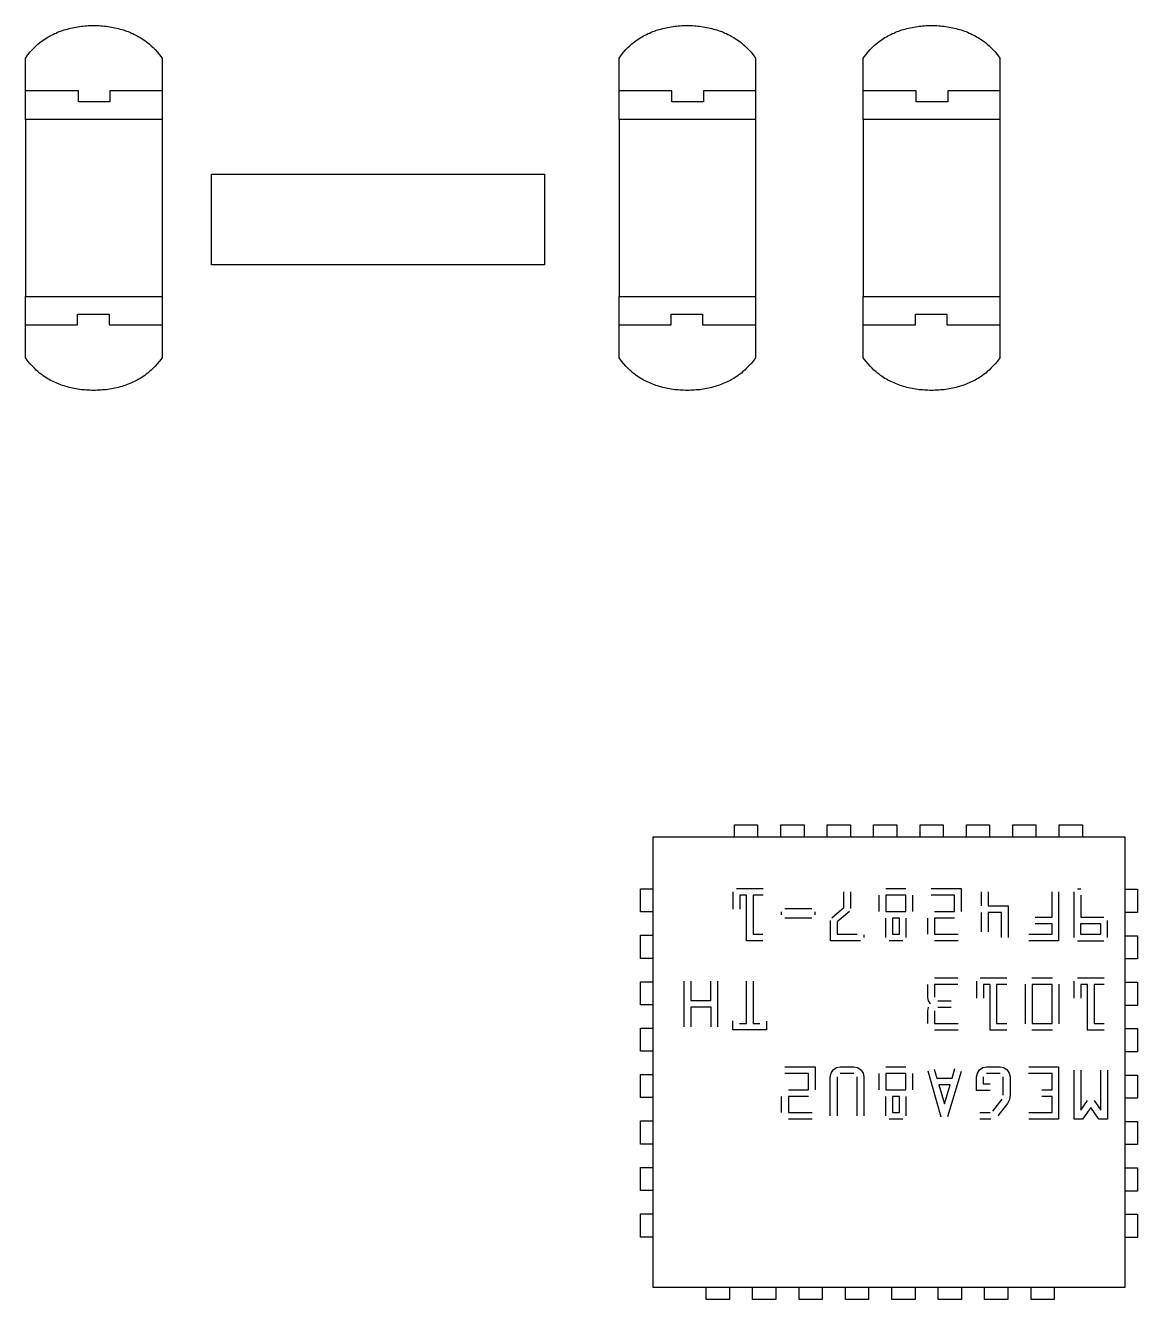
# Model space of a CAD drawing. Header units: millimetres. Extents: x -116 to 361, y -106 to 178.
# Drawn here: x 52.79 to 63.41, y 12.4 to 24.56 of the extents above; entities that cross this region are included whole.
import ezdxf

# ---------------------------------------------------------------- set-up
doc = ezdxf.new("R2010")
doc.units = ezdxf.units.MM
doc.layers.add('Edges', color=7, linetype='Continuous')

# ---------------------------------------------------------------- blocks, each defined once
blk = doc.blocks.new('Arduino Uno pl')
at = {"layer": 'Edges'}
for p, q in [((-21.02, 3.239), (-21.02, 3.553)), ((-19.716, 3.553), (-19.716, 3.239)), ((-15.352, 3.239), (-15.352, 3.553)), ((-14.048, 3.553), (-14.048, 3.239)), ((-13.019, 3.239), (-13.019, 3.553)), ((-11.715, 3.553), (-11.715, 3.239)), ((-20.515, 3.239), (-21.02, 3.239)), ((-21.02, 2.968), (-21.02, 3.239)), ((-20.515, 3.136), (-20.515, 3.239)), ((-19.716, 3.239), (-20.213, 3.239)), ((-20.213, 3.239), (-20.213, 3.136)), ((-19.716, 3.239), (-19.716, 2.968)), ((-14.847, 3.239), (-15.352, 3.239)), ((-15.352, 2.968), (-15.352, 3.239)), ((-14.847, 3.136), (-14.847, 3.239)), ((-14.048, 3.239), (-14.545, 3.239)), ((-14.545, 3.239), (-14.545, 3.136)), ((-14.048, 3.239), (-14.048, 2.968)), ((-12.514, 3.239), (-13.019, 3.239)), ((-13.019, 2.968), (-13.019, 3.239)), ((-12.514, 3.136), (-12.514, 3.239)), ((-11.715, 3.239), (-12.212, 3.239)), ((-12.212, 3.239), (-12.212, 3.136)), ((-11.715, 3.239), (-11.715, 2.968)), ((-20.213, 3.136), (-20.515, 3.136)), ((-14.545, 3.136), (-14.847, 3.136)), ((-12.212, 3.136), (-12.514, 3.136)), ((-19.716, 2.968), (-21.02, 2.968)), ((-21.02, 2.968), (-21.02, 1.277)), ((-19.716, 2.968), (-19.716, 1.277)), ((-14.048, 2.968), (-15.352, 2.968)), ((-15.352, 2.968), (-15.352, 1.277)), ((-14.048, 2.968), (-14.048, 1.277)), ((-11.715, 2.968), (-13.019, 2.968)), ((-13.019, 2.968), (-13.019, 1.277)), ((-11.715, 2.968), (-11.715, 1.277)), ((-19.242, 1.58), (-19.242, 2.445)), ((-19.242, 2.445), (-16.063, 2.445)), ((-16.063, 2.445), (-16.063, 1.58)), ((-16.063, 1.58), (-19.242, 1.58)), ((-21.02, 1.277), (-19.716, 1.277)), ((-21.02, 1.006), (-21.02, 1.277)), ((-19.716, 1.277), (-19.716, 1.006)), ((-15.352, 1.277), (-14.048, 1.277)), ((-15.352, 1.006), (-15.352, 1.277)), ((-14.048, 1.277), (-14.048, 1.006)), ((-13.019, 1.277), (-11.715, 1.277)), ((-13.019, 1.006), (-13.019, 1.277)), ((-11.715, 1.277), (-11.715, 1.006)), ((-20.523, 1.109), (-20.222, 1.109)), ((-20.523, 1.006), (-20.523, 1.109)), ((-20.222, 1.109), (-20.222, 1.006)), ((-14.855, 1.109), (-14.554, 1.109)), ((-14.855, 1.006), (-14.855, 1.109)), ((-14.554, 1.109), (-14.554, 1.006)), ((-12.522, 1.109), (-12.221, 1.109)), ((-12.522, 1.006), (-12.522, 1.109)), ((-12.221, 1.109), (-12.221, 1.006)), ((-21.02, 1.006), (-20.523, 1.006)), ((-21.02, 0.692), (-21.02, 1.006)), ((-20.222, 1.006), (-19.716, 1.006)), ((-19.716, 1.006), (-19.716, 0.692)), ((-15.352, 1.006), (-14.855, 1.006)), ((-15.352, 0.692), (-15.352, 1.006)), ((-14.554, 1.006), (-14.048, 1.006)), ((-14.048, 1.006), (-14.048, 0.692)), ((-13.019, 1.006), (-12.522, 1.006)), ((-13.019, 0.692), (-13.019, 1.006)), ((-12.221, 1.006), (-11.715, 1.006)), ((-11.715, 1.006), (-11.715, 0.692)), ((-14.25, -3.882), (-14.25, -3.764)), ((-14.25, -3.764), (-14.028, -3.764)), ((-14.028, -3.764), (-14.028, -3.882)), ((-13.807, -3.882), (-13.807, -3.764)), ((-13.807, -3.764), (-13.585, -3.764)), ((-13.585, -3.764), (-13.585, -3.882)), ((-13.364, -3.882), (-13.364, -3.764)), ((-13.364, -3.764), (-13.142, -3.764)), ((-13.142, -3.764), (-13.142, -3.882)), ((-12.921, -3.882), (-12.921, -3.764)), ((-12.921, -3.764), (-12.699, -3.764)), ((-12.699, -3.764), (-12.699, -3.882)), ((-12.477, -3.882), (-12.477, -3.764)), ((-12.477, -3.764), (-12.256, -3.764)), ((-12.256, -3.764), (-12.256, -3.882)), ((-12.034, -3.882), (-12.034, -3.764)), ((-12.034, -3.764), (-11.813, -3.764)), ((-11.813, -3.764), (-11.813, -3.882)), ((-11.591, -3.882), (-11.591, -3.764)), ((-11.591, -3.764), (-11.37, -3.764)), ((-11.37, -3.764), (-11.37, -3.882)), ((-11.148, -3.882), (-11.148, -3.764)), ((-11.148, -3.764), (-10.927, -3.764)), ((-10.927, -3.764), (-10.927, -3.882)), ((-14.25, -3.882), (-15.029, -3.882)), ((-15.029, -3.882), (-15.029, -4.375)), ((-14.028, -3.882), (-14.25, -3.882)), ((-13.807, -3.882), (-14.028, -3.882)), ((-13.585, -3.882), (-13.807, -3.882)), ((-13.364, -3.882), (-13.585, -3.882)), ((-13.142, -3.882), (-13.364, -3.882)), ((-12.921, -3.882), (-13.142, -3.882)), ((-12.699, -3.882), (-12.921, -3.882)), ((-12.477, -3.882), (-12.699, -3.882)), ((-12.256, -3.882), (-12.477, -3.882)), ((-12.034, -3.882), (-12.256, -3.882)), ((-11.813, -3.882), (-12.034, -3.882)), ((-11.591, -3.882), (-11.813, -3.882)), ((-11.37, -3.882), (-11.591, -3.882)), ((-11.148, -3.882), (-11.37, -3.882)), ((-10.927, -3.882), (-11.148, -3.882)), ((-10.518, -3.882), (-10.927, -3.882)), ((-10.518, -4.38), (-10.518, -3.882)), ((-15.146, -4.597), (-15.146, -4.375)), ((-15.146, -4.375), (-15.029, -4.375)), ((-15.029, -4.375), (-15.029, -4.597)), ((-14.23, -4.374), (-13.975, -4.374)), ((-12.803, -4.374), (-12.612, -4.374)), ((-12.371, -4.374), (-12.084, -4.374)), ((-12.084, -4.374), (-12.084, -4.592)), ((-10.975, -4.375), (-10.943, -4.375)), ((-14.262, -4.569), (-14.262, -4.405)), ((-14.136, -4.437), (-14.199, -4.437)), ((-14.199, -4.437), (-14.199, -4.569)), ((-14.136, -4.873), (-14.136, -4.437)), ((-13.975, -4.437), (-14.072, -4.437)), ((-14.072, -4.437), (-14.072, -4.81)), ((-13.204, -4.553), (-13.204, -4.406)), ((-13.14, -4.405), (-13.14, -4.565)), ((-12.867, -4.592), (-12.867, -4.437)), ((-12.612, -4.437), (-12.803, -4.437)), ((-12.803, -4.437), (-12.803, -4.592)), ((-12.612, -4.592), (-12.612, -4.437)), ((-12.548, -4.438), (-12.548, -4.592)), ((-12.147, -4.437), (-12.371, -4.437)), ((-12.147, -4.592), (-12.147, -4.437)), ((-11.889, -4.538), (-11.889, -4.405)), ((-11.826, -4.405), (-11.826, -4.537)), ((-11.217, -4.647), (-11.217, -4.405)), ((-11.154, -4.405), (-11.154, -4.873)), ((-11.007, -4.842), (-11.007, -4.406)), ((-10.943, -4.438), (-10.943, -4.647)), ((-10.518, -4.602), (-10.518, -4.38)), ((-10.518, -4.38), (-10.401, -4.38)), ((-10.401, -4.38), (-10.401, -4.602)), ((-15.029, -4.597), (-15.146, -4.597)), ((-15.029, -4.597), (-15.029, -4.819)), ((-13.799, -4.625), (-13.799, -4.597)), ((-13.767, -4.565), (-13.512, -4.565)), ((-13.481, -4.597), (-13.481, -4.625)), ((-13.32, -4.653), (-13.204, -4.553)), ((-13.151, -4.593), (-13.268, -4.692)), ((-12.803, -4.592), (-12.612, -4.592)), ((-12.339, -4.592), (-12.147, -4.592)), ((-11.889, -4.786), (-11.889, -4.601)), ((-11.826, -4.537), (-11.635, -4.537)), ((-11.699, -4.601), (-11.826, -4.601)), ((-11.826, -4.601), (-11.826, -4.786)), ((-11.699, -4.841), (-11.699, -4.601)), ((-11.635, -4.537), (-11.635, -4.841)), ((-10.518, -4.824), (-10.518, -4.602)), ((-10.401, -4.602), (-10.518, -4.602)), ((-13.512, -4.657), (-13.767, -4.657)), ((-13.332, -4.872), (-13.332, -4.678)), ((-13.268, -4.692), (-13.268, -4.809)), ((-12.803, -4.841), (-12.803, -4.655)), ((-12.675, -4.655), (-12.74, -4.655)), ((-12.74, -4.655), (-12.74, -4.81)), ((-12.675, -4.81), (-12.675, -4.655)), ((-12.612, -4.655), (-12.612, -4.841)), ((-12.403, -4.81), (-12.403, -4.656)), ((-12.147, -4.656), (-12.339, -4.656)), ((-12.339, -4.656), (-12.339, -4.81)), ((-11.377, -4.647), (-11.217, -4.647)), ((-11.217, -4.71), (-11.377, -4.71)), ((-11.217, -4.809), (-11.217, -4.71)), ((-10.944, -4.711), (-10.944, -4.81)), ((-10.752, -4.711), (-10.944, -4.711)), ((-10.943, -4.647), (-10.721, -4.647)), ((-10.752, -4.81), (-10.752, -4.711)), ((-10.689, -4.678), (-10.689, -4.842)), ((-15.146, -5.04), (-15.146, -4.819)), ((-15.146, -4.819), (-15.029, -4.819)), ((-15.029, -4.819), (-15.029, -5.04)), ((-14.072, -4.81), (-13.977, -4.81)), ((-13.268, -4.809), (-13.077, -4.809)), ((-13.014, -4.814), (-13.014, -4.841)), ((-12.74, -4.81), (-12.675, -4.81)), ((-12.339, -4.81), (-12.113, -4.81)), ((-11.44, -4.809), (-11.217, -4.809)), ((-10.944, -4.81), (-10.752, -4.81)), ((-10.518, -5.045), (-10.518, -4.824)), ((-10.518, -4.824), (-10.401, -4.824)), ((-10.401, -4.824), (-10.401, -5.045)), ((-13.977, -4.873), (-14.136, -4.873)), ((-13.045, -4.872), (-13.332, -4.872)), ((-12.643, -4.873), (-12.772, -4.873)), ((-12.113, -4.873), (-12.339, -4.873)), ((-11.154, -4.873), (-11.44, -4.873)), ((-10.721, -4.874), (-10.975, -4.874)), ((-15.029, -5.04), (-15.146, -5.04)), ((-15.029, -5.04), (-15.029, -5.262)), ((-10.518, -5.267), (-10.518, -5.045)), ((-10.401, -5.045), (-10.518, -5.045)), ((-12.34, -5.225), (-12.116, -5.225)), ((-11.904, -5.225), (-11.648, -5.225)), ((-11.41, -5.225), (-11.213, -5.225)), ((-10.973, -5.225), (-10.718, -5.225)), ((-15.146, -5.483), (-15.146, -5.262)), ((-15.146, -5.262), (-15.029, -5.262)), ((-15.029, -5.262), (-15.029, -5.483)), ((-14.729, -5.692), (-14.729, -5.256)), ((-14.666, -5.256), (-14.666, -5.443)), ((-14.474, -5.443), (-14.474, -5.256)), ((-14.41, -5.256), (-14.41, -5.692)), ((-14.136, -5.66), (-14.136, -5.256)), ((-14.072, -5.256), (-14.072, -5.66)), ((-12.404, -5.411), (-12.404, -5.288)), ((-12.116, -5.288), (-12.339, -5.288)), ((-12.339, -5.288), (-12.339, -5.411)), ((-11.935, -5.42), (-11.935, -5.256)), ((-11.809, -5.288), (-11.872, -5.288)), ((-11.872, -5.288), (-11.872, -5.42)), ((-11.809, -5.724), (-11.809, -5.288)), ((-11.648, -5.288), (-11.746, -5.288)), ((-11.746, -5.288), (-11.746, -5.661)), ((-11.47, -5.664), (-11.47, -5.286)), ((-11.408, -5.288), (-11.408, -5.661)), ((-11.215, -5.288), (-11.408, -5.288)), ((-11.215, -5.661), (-11.215, -5.288)), ((-11.152, -5.286), (-11.152, -5.664)), ((-11.004, -5.42), (-11.004, -5.256)), ((-10.878, -5.288), (-10.941, -5.288)), ((-10.941, -5.288), (-10.941, -5.42)), ((-10.878, -5.724), (-10.878, -5.288)), ((-10.718, -5.288), (-10.815, -5.288)), ((-10.815, -5.288), (-10.815, -5.661)), ((-10.518, -5.488), (-10.518, -5.267)), ((-10.518, -5.267), (-10.401, -5.267)), ((-10.401, -5.267), (-10.401, -5.488)), ((-14.666, -5.443), (-14.474, -5.443)), ((-12.397, -5.445), (-12.404, -5.411)), ((-12.377, -5.475), (-12.397, -5.445)), ((-12.307, -5.444), (-12.18, -5.444)), ((-15.029, -5.483), (-15.146, -5.483)), ((-15.029, -5.483), (-15.029, -5.705)), ((-14.473, -5.506), (-14.666, -5.506)), ((-14.666, -5.506), (-14.666, -5.692)), ((-14.473, -5.692), (-14.473, -5.506)), ((-12.403, -5.542), (-12.396, -5.505)), ((-12.403, -5.661), (-12.403, -5.542)), ((-12.34, -5.539), (-12.34, -5.661)), ((-12.18, -5.507), (-12.308, -5.507)), ((-10.518, -5.71), (-10.518, -5.488)), ((-10.401, -5.488), (-10.518, -5.488)), ((-15.146, -5.926), (-15.146, -5.705)), ((-15.146, -5.705), (-15.029, -5.705)), ((-15.029, -5.705), (-15.029, -5.926)), ((-14.264, -5.723), (-14.264, -5.637)), ((-14.2, -5.66), (-14.136, -5.66)), ((-14.072, -5.66), (-14.008, -5.66)), ((-13.945, -5.638), (-13.945, -5.723)), ((-12.34, -5.661), (-12.114, -5.661)), ((-11.746, -5.661), (-11.65, -5.661)), ((-11.408, -5.661), (-11.215, -5.661)), ((-10.815, -5.661), (-10.719, -5.661)), ((-10.518, -5.931), (-10.518, -5.71)), ((-10.518, -5.71), (-10.401, -5.71)), ((-10.401, -5.71), (-10.401, -5.931)), ((-13.945, -5.723), (-14.264, -5.723)), ((-12.114, -5.724), (-12.34, -5.724)), ((-11.65, -5.724), (-11.809, -5.724)), ((-11.213, -5.725), (-11.41, -5.725)), ((-10.719, -5.724), (-10.878, -5.724)), ((-15.029, -5.926), (-15.146, -5.926)), ((-15.029, -5.926), (-15.029, -6.148)), ((-10.518, -6.153), (-10.518, -5.931)), ((-10.401, -5.931), (-10.518, -5.931)), ((-13.767, -6.076), (-13.48, -6.076)), ((-13.48, -6.076), (-13.48, -6.294)), ((-13.275, -6.082), (-13.239, -6.075)), ((-13.239, -6.075), (-13.109, -6.075)), ((-13.109, -6.075), (-13.073, -6.082)), ((-12.803, -6.076), (-12.612, -6.076)), ((-11.878, -6.082), (-11.842, -6.075)), ((-11.842, -6.075), (-11.713, -6.075)), ((-11.713, -6.075), (-11.677, -6.082)), ((-11.44, -6.075), (-11.154, -6.075)), ((-11.154, -6.075), (-11.154, -6.575)), ((-15.146, -6.369), (-15.146, -6.148)), ((-15.146, -6.148), (-15.029, -6.148)), ((-15.029, -6.148), (-15.029, -6.369)), ((-13.543, -6.139), (-13.767, -6.139)), ((-13.543, -6.294), (-13.543, -6.139)), ((-13.334, -6.171), (-13.327, -6.134)), ((-13.334, -6.543), (-13.334, -6.171)), ((-13.327, -6.134), (-13.306, -6.103)), ((-13.306, -6.103), (-13.275, -6.082)), ((-13.27, -6.17), (-13.27, -6.543)), ((-13.109, -6.139), (-13.239, -6.139)), ((-13.078, -6.543), (-13.078, -6.17)), ((-13.073, -6.082), (-13.042, -6.103)), ((-13.042, -6.103), (-13.021, -6.134)), ((-13.021, -6.134), (-13.015, -6.17)), ((-13.015, -6.17), (-13.015, -6.543)), ((-12.867, -6.294), (-12.867, -6.139)), ((-12.612, -6.139), (-12.803, -6.139)), ((-12.803, -6.139), (-12.803, -6.294)), ((-12.612, -6.294), (-12.612, -6.139)), ((-12.548, -6.14), (-12.548, -6.294)), ((-12.275, -6.555), (-12.401, -6.116)), ((-12.341, -6.098), (-12.316, -6.184)), ((-12.316, -6.184), (-12.172, -6.184)), ((-12.086, -6.119), (-12.214, -6.552)), ((-12.172, -6.184), (-12.144, -6.092)), ((-11.937, -6.17), (-11.93, -6.134)), ((-11.937, -6.302), (-11.937, -6.17)), ((-11.93, -6.134), (-11.909, -6.103)), ((-11.909, -6.103), (-11.878, -6.082)), ((-11.873, -6.17), (-11.873, -6.238)), ((-11.713, -6.138), (-11.842, -6.138)), ((-11.682, -6.346), (-11.682, -6.171)), ((-11.677, -6.082), (-11.646, -6.103)), ((-11.646, -6.103), (-11.625, -6.134)), ((-11.625, -6.134), (-11.618, -6.17)), ((-11.618, -6.17), (-11.618, -6.345)), ((-11.217, -6.138), (-11.441, -6.138)), ((-11.217, -6.293), (-11.217, -6.138)), ((-11.007, -6.575), (-11.007, -6.107)), ((-10.943, -6.107), (-10.943, -6.487)), ((-10.75, -6.488), (-10.75, -6.107)), ((-10.687, -6.107), (-10.687, -6.575)), ((-10.518, -6.374), (-10.518, -6.153)), ((-10.518, -6.153), (-10.401, -6.153)), ((-10.401, -6.153), (-10.401, -6.374)), ((-13.735, -6.294), (-13.543, -6.294)), ((-12.803, -6.294), (-12.612, -6.294)), ((-12.191, -6.248), (-12.298, -6.248)), ((-12.298, -6.248), (-12.245, -6.429)), ((-12.245, -6.429), (-12.191, -6.248)), ((-11.808, -6.302), (-11.937, -6.302)), ((-11.873, -6.238), (-11.808, -6.238)), ((-11.313, -6.293), (-11.217, -6.293)), ((-15.029, -6.369), (-15.146, -6.369)), ((-15.029, -6.369), (-15.029, -6.591)), ((-13.799, -6.512), (-13.799, -6.358)), ((-13.543, -6.358), (-13.735, -6.358)), ((-13.735, -6.358), (-13.735, -6.512)), ((-12.803, -6.543), (-12.803, -6.357)), ((-12.675, -6.357), (-12.74, -6.357)), ((-12.74, -6.357), (-12.74, -6.512)), ((-12.675, -6.512), (-12.675, -6.357)), ((-12.612, -6.357), (-12.612, -6.543)), ((-11.781, -6.497), (-11.693, -6.383)), ((-11.643, -6.424), (-11.736, -6.543)), ((-11.624, -6.388), (-11.643, -6.424)), ((-11.618, -6.345), (-11.624, -6.388)), ((-11.217, -6.357), (-11.313, -6.357)), ((-11.217, -6.511), (-11.217, -6.357)), ((-10.943, -6.487), (-10.879, -6.396)), ((-10.815, -6.395), (-10.75, -6.488)), ((-10.518, -6.596), (-10.518, -6.374)), ((-10.401, -6.374), (-10.518, -6.374)), ((-13.735, -6.512), (-13.509, -6.512)), ((-12.74, -6.512), (-12.675, -6.512)), ((-11.907, -6.511), (-11.807, -6.511)), ((-11.44, -6.511), (-11.217, -6.511)), ((-10.846, -6.462), (-10.926, -6.575)), ((-10.769, -6.575), (-10.846, -6.462)), ((-15.146, -6.813), (-15.146, -6.591)), ((-15.146, -6.591), (-15.029, -6.591)), ((-15.029, -6.591), (-15.029, -6.813)), ((-13.509, -6.575), (-13.735, -6.575)), ((-12.643, -6.575), (-12.772, -6.575)), ((-11.802, -6.575), (-11.907, -6.575)), ((-11.154, -6.575), (-11.44, -6.575)), ((-10.926, -6.575), (-11.007, -6.575)), ((-10.687, -6.575), (-10.769, -6.575)), ((-10.518, -6.817), (-10.518, -6.596)), ((-10.518, -6.596), (-10.401, -6.596)), ((-10.401, -6.596), (-10.401, -6.817)), ((-15.029, -6.813), (-15.146, -6.813)), ((-15.029, -6.813), (-15.029, -7.034)), ((-10.518, -7.039), (-10.518, -6.817)), ((-10.401, -6.817), (-10.518, -6.817)), ((-15.146, -7.256), (-15.146, -7.034)), ((-15.146, -7.034), (-15.029, -7.034)), ((-15.029, -7.034), (-15.029, -7.256)), ((-10.518, -7.261), (-10.518, -7.039)), ((-10.518, -7.039), (-10.401, -7.039)), ((-10.401, -7.039), (-10.401, -7.261)), ((-15.029, -7.256), (-15.146, -7.256)), ((-15.029, -7.256), (-15.029, -7.477)), ((-10.518, -7.482), (-10.518, -7.261)), ((-10.401, -7.261), (-10.518, -7.261)), ((-15.146, -7.699), (-15.146, -7.477)), ((-15.146, -7.477), (-15.029, -7.477)), ((-15.029, -7.477), (-15.029, -7.699)), ((-10.518, -7.704), (-10.518, -7.482)), ((-10.518, -7.482), (-10.401, -7.482)), ((-10.401, -7.482), (-10.401, -7.704)), ((-15.029, -7.699), (-15.146, -7.699)), ((-15.029, -7.699), (-15.029, -8.178)), ((-10.518, -8.178), (-10.518, -7.704)), ((-10.401, -7.704), (-10.518, -7.704)), ((-15.029, -8.178), (-14.519, -8.178)), ((-14.519, -8.295), (-14.519, -8.178)), ((-14.519, -8.178), (-14.298, -8.178)), ((-14.298, -8.178), (-14.076, -8.178)), ((-14.298, -8.178), (-14.298, -8.295)), ((-14.076, -8.295), (-14.076, -8.178)), ((-14.076, -8.178), (-13.854, -8.178)), ((-13.854, -8.178), (-13.633, -8.178)), ((-13.854, -8.178), (-13.854, -8.295)), ((-13.633, -8.295), (-13.633, -8.178)), ((-13.633, -8.178), (-13.411, -8.178)), ((-13.411, -8.178), (-13.19, -8.178)), ((-13.411, -8.178), (-13.411, -8.295)), ((-13.19, -8.295), (-13.19, -8.178)), ((-13.19, -8.178), (-12.968, -8.178)), ((-12.968, -8.178), (-12.747, -8.178)), ((-12.968, -8.178), (-12.968, -8.295)), ((-12.747, -8.295), (-12.747, -8.178)), ((-12.747, -8.178), (-12.525, -8.178)), ((-12.525, -8.178), (-12.304, -8.178)), ((-12.525, -8.178), (-12.525, -8.295)), ((-12.304, -8.295), (-12.304, -8.178)), ((-12.304, -8.178), (-12.082, -8.178)), ((-12.082, -8.178), (-11.861, -8.178)), ((-12.082, -8.178), (-12.082, -8.295)), ((-11.861, -8.295), (-11.861, -8.178)), ((-11.861, -8.178), (-11.639, -8.178)), ((-11.639, -8.178), (-11.417, -8.178)), ((-11.639, -8.178), (-11.639, -8.295)), ((-11.417, -8.295), (-11.417, -8.178)), ((-11.417, -8.178), (-11.196, -8.178)), ((-11.196, -8.178), (-10.518, -8.178)), ((-11.196, -8.178), (-11.196, -8.295)), ((-14.298, -8.295), (-14.519, -8.295)), ((-13.854, -8.295), (-14.076, -8.295)), ((-13.411, -8.295), (-13.633, -8.295)), ((-12.968, -8.295), (-13.19, -8.295)), ((-12.525, -8.295), (-12.747, -8.295)), ((-12.082, -8.295), (-12.304, -8.295)), ((-11.639, -8.295), (-11.861, -8.295)), ((-11.196, -8.295), (-11.417, -8.295))]:
    blk.add_line(p, q, dxfattribs=at)
for points in [[(-21.02, 3.553), (-20.996, 3.584), (-20.974, 3.611), (-20.954, 3.634), (-20.935, 3.653), (-20.918, 3.67), (-20.901, 3.685), (-20.885, 3.698), (-20.87, 3.71), (-20.855, 3.721), (-20.841, 3.731), (-20.827, 3.74), (-20.813, 3.749), (-20.799, 3.757), (-20.785, 3.765), (-20.771, 3.772), (-20.756, 3.779), (-20.742, 3.786), (-20.727, 3.792), (-20.713, 3.799), (-20.697, 3.805), (-20.682, 3.81), (-20.667, 3.816), (-20.651, 3.821), (-20.635, 3.826), (-20.62, 3.83), (-20.603, 3.835), (-20.587, 3.839), (-20.571, 3.842), (-20.554, 3.846), (-20.538, 3.849), (-20.521, 3.852), (-20.504, 3.854), (-20.488, 3.857), (-20.471, 3.859), (-20.454, 3.86), (-20.437, 3.862), (-20.42, 3.863), (-20.403, 3.864), (-20.385, 3.864), (-20.368, 3.864), (-20.351, 3.864), (-20.334, 3.864), (-20.317, 3.863), (-20.3, 3.862), (-20.283, 3.86), (-20.266, 3.859), (-20.249, 3.857), (-20.232, 3.854), (-20.215, 3.852), (-20.199, 3.849), (-20.182, 3.846), (-20.166, 3.842), (-20.149, 3.839), (-20.133, 3.835), (-20.117, 3.83), (-20.101, 3.826), (-20.085, 3.821), (-20.07, 3.816), (-20.054, 3.81), (-20.039, 3.805), (-20.024, 3.799), (-20.009, 3.792), (-19.995, 3.786), (-19.98, 3.779), (-19.966, 3.772), (-19.952, 3.765), (-19.938, 3.757), (-19.924, 3.749), (-19.91, 3.74), (-19.896, 3.731), (-19.881, 3.721), (-19.867, 3.71), (-19.851, 3.698), (-19.836, 3.685), (-19.819, 3.67), (-19.801, 3.653), (-19.782, 3.634), (-19.762, 3.611), (-19.74, 3.584), (-19.716, 3.553)], [(-15.352, 3.553), (-15.328, 3.584), (-15.306, 3.611), (-15.286, 3.634), (-15.267, 3.653), (-15.25, 3.67), (-15.233, 3.685), (-15.217, 3.698), (-15.202, 3.71), (-15.187, 3.721), (-15.173, 3.731), (-15.159, 3.74), (-15.145, 3.749), (-15.131, 3.757), (-15.117, 3.765), (-15.103, 3.772), (-15.088, 3.779), (-15.074, 3.786), (-15.059, 3.792), (-15.045, 3.799), (-15.029, 3.805), (-15.014, 3.81), (-14.999, 3.816), (-14.983, 3.821), (-14.967, 3.826), (-14.952, 3.83), (-14.935, 3.835), (-14.919, 3.839), (-14.903, 3.842), (-14.886, 3.846), (-14.87, 3.849), (-14.853, 3.852), (-14.836, 3.854), (-14.82, 3.857), (-14.803, 3.859), (-14.786, 3.86), (-14.769, 3.862), (-14.752, 3.863), (-14.735, 3.864), (-14.717, 3.864), (-14.7, 3.864), (-14.683, 3.864), (-14.666, 3.864), (-14.649, 3.863), (-14.632, 3.862), (-14.615, 3.86), (-14.598, 3.859), (-14.581, 3.857), (-14.564, 3.854), (-14.547, 3.852), (-14.531, 3.849), (-14.514, 3.846), (-14.498, 3.842), (-14.481, 3.839), (-14.465, 3.835), (-14.449, 3.83), (-14.433, 3.826), (-14.417, 3.821), (-14.402, 3.816), (-14.386, 3.81), (-14.371, 3.805), (-14.356, 3.799), (-14.341, 3.792), (-14.327, 3.786), (-14.312, 3.779), (-14.298, 3.772), (-14.284, 3.765), (-14.27, 3.757), (-14.256, 3.749), (-14.242, 3.74), (-14.228, 3.731), (-14.213, 3.721), (-14.199, 3.71), (-14.183, 3.698), (-14.168, 3.685), (-14.151, 3.67), (-14.133, 3.653), (-14.114, 3.634), (-14.094, 3.611), (-14.072, 3.584), (-14.048, 3.553)], [(-13.019, 3.553), (-12.995, 3.584), (-12.973, 3.611), (-12.953, 3.634), (-12.934, 3.653), (-12.917, 3.67), (-12.9, 3.685), (-12.884, 3.698), (-12.869, 3.71), (-12.854, 3.721), (-12.84, 3.731), (-12.826, 3.74), (-12.812, 3.749), (-12.798, 3.757), (-12.784, 3.765), (-12.77, 3.772), (-12.755, 3.779), (-12.741, 3.786), (-12.726, 3.792), (-12.712, 3.799), (-12.696, 3.805), (-12.681, 3.81), (-12.666, 3.816), (-12.65, 3.821), (-12.634, 3.826), (-12.619, 3.83), (-12.602, 3.835), (-12.586, 3.839), (-12.57, 3.842), (-12.553, 3.846), (-12.537, 3.849), (-12.52, 3.852), (-12.503, 3.854), (-12.487, 3.857), (-12.47, 3.859), (-12.453, 3.86), (-12.436, 3.862), (-12.419, 3.863), (-12.402, 3.864), (-12.384, 3.864), (-12.367, 3.864), (-12.35, 3.864), (-12.333, 3.864), (-12.316, 3.863), (-12.299, 3.862), (-12.282, 3.86), (-12.265, 3.859), (-12.248, 3.857), (-12.231, 3.854), (-12.214, 3.852), (-12.198, 3.849), (-12.181, 3.846), (-12.165, 3.842), (-12.148, 3.839), (-12.132, 3.835), (-12.116, 3.83), (-12.1, 3.826), (-12.084, 3.821), (-12.069, 3.816), (-12.053, 3.81), (-12.038, 3.805), (-12.023, 3.799), (-12.008, 3.792), (-11.994, 3.786), (-11.979, 3.779), (-11.965, 3.772), (-11.951, 3.765), (-11.937, 3.757), (-11.923, 3.749), (-11.909, 3.74), (-11.895, 3.731), (-11.88, 3.721), (-11.866, 3.71), (-11.85, 3.698), (-11.835, 3.685), (-11.818, 3.67), (-11.8, 3.653), (-11.781, 3.634), (-11.761, 3.611), (-11.739, 3.584), (-11.715, 3.553)], [(-19.716, 0.692), (-19.74, 0.661), (-19.762, 0.634), (-19.782, 0.611), (-19.801, 0.592), (-19.819, 0.575), (-19.836, 0.56), (-19.851, 0.547), (-19.867, 0.535), (-19.881, 0.524), (-19.896, 0.514), (-19.91, 0.505), (-19.924, 0.496), (-19.938, 0.488), (-19.952, 0.48), (-19.966, 0.473), (-19.98, 0.466), (-19.995, 0.459), (-20.009, 0.453), (-20.024, 0.446), (-20.039, 0.44), (-20.054, 0.435), (-20.07, 0.429), (-20.085, 0.424), (-20.101, 0.419), (-20.117, 0.415), (-20.133, 0.41), (-20.149, 0.406), (-20.166, 0.403), (-20.182, 0.399), (-20.199, 0.396), (-20.215, 0.393), (-20.232, 0.391), (-20.249, 0.388), (-20.266, 0.386), (-20.283, 0.385), (-20.3, 0.383), (-20.317, 0.382), (-20.334, 0.382), (-20.351, 0.381), (-20.368, 0.381), (-20.385, 0.381), (-20.403, 0.382), (-20.42, 0.382), (-20.437, 0.383), (-20.454, 0.385), (-20.471, 0.386), (-20.488, 0.388), (-20.504, 0.391), (-20.521, 0.393), (-20.538, 0.396), (-20.554, 0.399), (-20.571, 0.403), (-20.587, 0.406), (-20.603, 0.41), (-20.62, 0.415), (-20.635, 0.419), (-20.651, 0.424), (-20.667, 0.429), (-20.682, 0.435), (-20.697, 0.44), (-20.713, 0.446), (-20.727, 0.453), (-20.742, 0.459), (-20.756, 0.466), (-20.771, 0.473), (-20.785, 0.48), (-20.799, 0.488), (-20.813, 0.496), (-20.827, 0.505), (-20.841, 0.514), (-20.855, 0.524), (-20.87, 0.535), (-20.885, 0.547), (-20.901, 0.56), (-20.918, 0.575), (-20.935, 0.592), (-20.954, 0.611), (-20.974, 0.634), (-20.996, 0.661), (-21.02, 0.692)], [(-14.048, 0.692), (-14.072, 0.661), (-14.094, 0.634), (-14.114, 0.611), (-14.133, 0.592), (-14.151, 0.575), (-14.168, 0.56), (-14.183, 0.547), (-14.199, 0.535), (-14.213, 0.524), (-14.228, 0.514), (-14.242, 0.505), (-14.256, 0.496), (-14.27, 0.488), (-14.284, 0.48), (-14.298, 0.473), (-14.312, 0.466), (-14.327, 0.459), (-14.341, 0.453), (-14.356, 0.446), (-14.371, 0.44), (-14.386, 0.435), (-14.402, 0.429), (-14.417, 0.424), (-14.433, 0.419), (-14.449, 0.415), (-14.465, 0.41), (-14.481, 0.406), (-14.498, 0.403), (-14.514, 0.399), (-14.531, 0.396), (-14.547, 0.393), (-14.564, 0.391), (-14.581, 0.388), (-14.598, 0.386), (-14.615, 0.385), (-14.632, 0.383), (-14.649, 0.382), (-14.666, 0.382), (-14.683, 0.381), (-14.7, 0.381), (-14.717, 0.381), (-14.735, 0.382), (-14.752, 0.382), (-14.769, 0.383), (-14.786, 0.385), (-14.803, 0.386), (-14.82, 0.388), (-14.836, 0.391), (-14.853, 0.393), (-14.87, 0.396), (-14.886, 0.399), (-14.903, 0.403), (-14.919, 0.406), (-14.935, 0.41), (-14.952, 0.415), (-14.967, 0.419), (-14.983, 0.424), (-14.999, 0.429), (-15.014, 0.435), (-15.029, 0.44), (-15.045, 0.446), (-15.059, 0.453), (-15.074, 0.459), (-15.088, 0.466), (-15.103, 0.473), (-15.117, 0.48), (-15.131, 0.488), (-15.145, 0.496), (-15.159, 0.505), (-15.173, 0.514), (-15.187, 0.524), (-15.202, 0.535), (-15.217, 0.547), (-15.233, 0.56), (-15.25, 0.575), (-15.267, 0.592), (-15.286, 0.611), (-15.306, 0.634), (-15.328, 0.661), (-15.352, 0.692)], [(-11.715, 0.692), (-11.739, 0.661), (-11.761, 0.634), (-11.781, 0.611), (-11.8, 0.592), (-11.818, 0.575), (-11.835, 0.56), (-11.85, 0.547), (-11.866, 0.535), (-11.88, 0.524), (-11.895, 0.514), (-11.909, 0.505), (-11.923, 0.496), (-11.937, 0.488), (-11.951, 0.48), (-11.965, 0.473), (-11.979, 0.466), (-11.994, 0.459), (-12.008, 0.453), (-12.023, 0.446), (-12.038, 0.44), (-12.053, 0.435), (-12.069, 0.429), (-12.084, 0.424), (-12.1, 0.419), (-12.116, 0.415), (-12.132, 0.41), (-12.148, 0.406), (-12.165, 0.403), (-12.181, 0.399), (-12.198, 0.396), (-12.214, 0.393), (-12.231, 0.391), (-12.248, 0.388), (-12.265, 0.386), (-12.282, 0.385), (-12.299, 0.383), (-12.316, 0.382), (-12.333, 0.382), (-12.35, 0.381), (-12.367, 0.381), (-12.384, 0.381), (-12.402, 0.382), (-12.419, 0.382), (-12.436, 0.383), (-12.453, 0.385), (-12.47, 0.386), (-12.487, 0.388), (-12.503, 0.391), (-12.52, 0.393), (-12.537, 0.396), (-12.553, 0.399), (-12.57, 0.403), (-12.586, 0.406), (-12.602, 0.41), (-12.619, 0.415), (-12.634, 0.419), (-12.65, 0.424), (-12.666, 0.429), (-12.681, 0.435), (-12.696, 0.44), (-12.712, 0.446), (-12.726, 0.453), (-12.741, 0.459), (-12.755, 0.466), (-12.77, 0.473), (-12.784, 0.48), (-12.798, 0.488), (-12.812, 0.496), (-12.826, 0.505), (-12.84, 0.514), (-12.854, 0.524), (-12.869, 0.535), (-12.884, 0.547), (-12.9, 0.56), (-12.917, 0.575), (-12.934, 0.592), (-12.953, 0.611), (-12.973, 0.634), (-12.995, 0.661), (-13.019, 0.692)]]:
    blk.add_lwpolyline(points, dxfattribs=at)

msp = doc.modelspace()

# ---------------------------------------------------------------- block references
msp.add_blockref('Arduino Uno pl', (73.81, 20.698))

doc.saveas('drawing.dxf')
